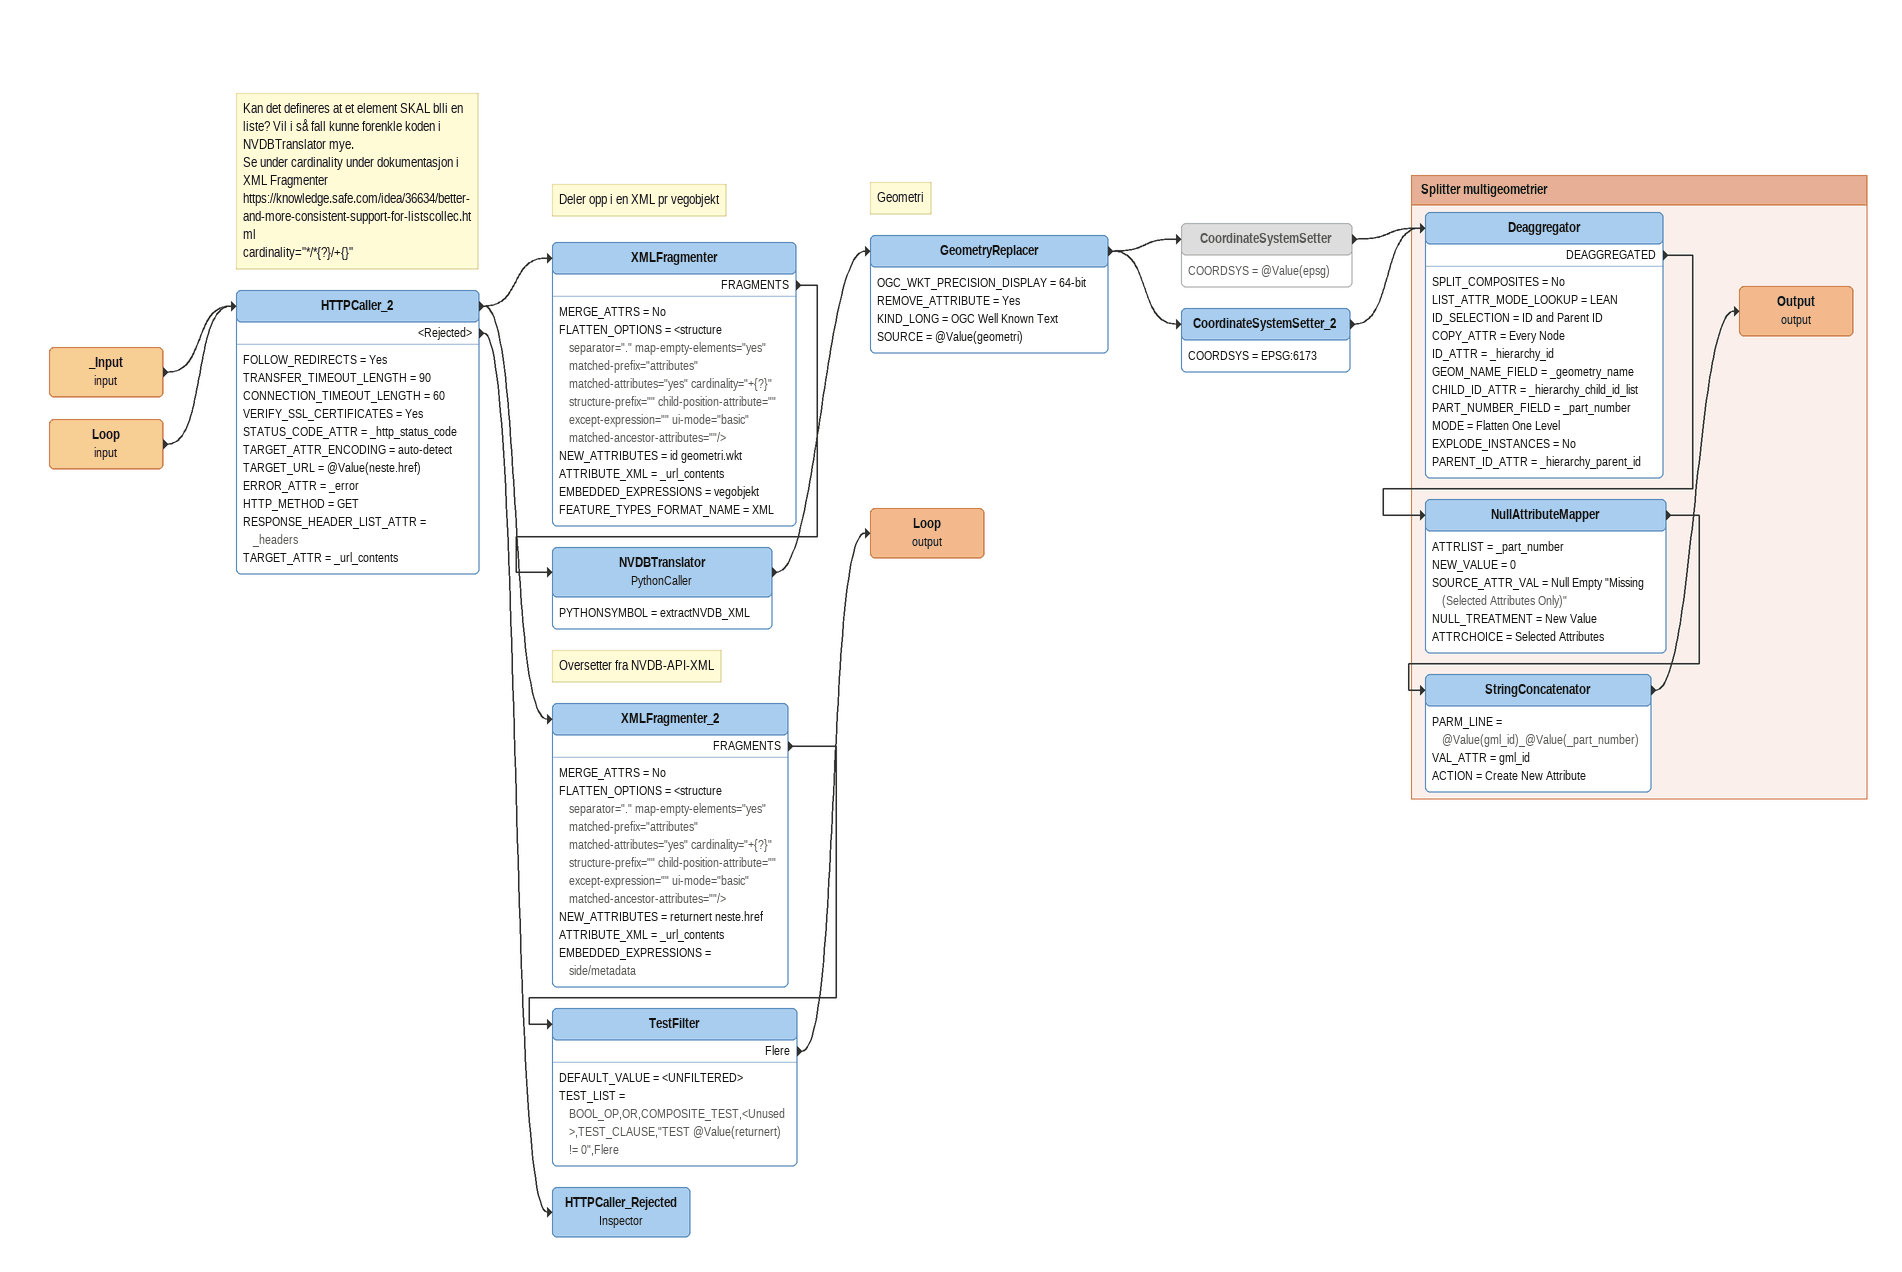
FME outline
_Input (input)
    -> HTTPCaller_2
Loop (input)
    -> HTTPCaller_2
Note: Kan det defineres at et element SKAL blli en liste? Vil i så fall kunne forenkle koden i NVDBTranslator mye. / Se under cardinality under dokumentasjon i XML Fragmenter / https://knowledge.safe.com/idea/36634/better-and-more-consistent-support-for-listscollec.html / cardinality="*/*{?}/+{}"
HTTPCaller_2
    FOLLOW_REDIRECTS = Yes
    TRANSFER_TIMEOUT_LENGTH = 90
    CONNECTION_TIMEOUT_LENGTH = 60
    VERIFY_SSL_CERTIFICATES = Yes
    STATUS_CODE_ATTR = _http_status_code
    TARGET_ATTR_ENCODING = auto-detect
    TARGET_URL = @Value(neste.href)
    ERROR_ATTR = _error
    HTTP_METHOD = GET
    RESPONSE_HEADER_LIST_ATTR = _headers
    TARGET_ATTR = _url_contents
    -> XMLFragmenter_2
    -> XMLFragmenter
    <Rejected> -> HTTPCaller_Rejected
Note: Deler opp i en XML pr vegobjekt
XMLFragmenter
    MERGE_ATTRS = No
    FLATTEN_OPTIONS = <structure separator="." map-empty-elements="yes" matched-prefix="attributes" matched-attributes="yes" cardinality="+{?}" structure-prefix="" child-position-attribute="" except-expression="" ui-mode="basic" matched-ancestor-attributes=""/>
    NEW_ATTRIBUTES = id geometri.wkt
    ATTRIBUTE_XML = _url_contents
    EMBEDDED_EXPRESSIONS = vegobjekt
    FEATURE_TYPES_FORMAT_NAME = XML
    FRAGMENTS -> NVDBTranslator
Note: Oversetter fra NVDB-API-XML
NVDBTranslator: PythonCaller
    PYTHONSYMBOL = extractNVDB_XML
    -> GeometryReplacer
Note: Geometri
GeometryReplacer
    OGC_WKT_PRECISION_DISPLAY = 64-bit
    REMOVE_ATTRIBUTE = Yes
    KIND_LONG = OGC Well Known Text
    SOURCE = @Value(geometri)
    -> CoordinateSystemSetter
    -> CoordinateSystemSetter_2
CoordinateSystemSetter [off]
    COORDSYS = @Value(epsg)
    -> Deaggregator
CoordinateSystemSetter_2
    COORDSYS = EPSG:6173
    -> Deaggregator
XMLFragmenter_2
    MERGE_ATTRS = No
    FLATTEN_OPTIONS = <structure separator="." map-empty-elements="yes" matched-prefix="attributes" matched-attributes="yes" cardinality="+{?}" structure-prefix="" child-position-attribute="" except-expression="" ui-mode="basic" matched-ancestor-attributes=""/>
    NEW_ATTRIBUTES = returnert neste.href
    ATTRIBUTE_XML = _url_contents
    EMBEDDED_EXPRESSIONS = side/metadata
    FRAGMENTS -> TestFilter
TestFilter
    DEFAULT_VALUE = <UNFILTERED>
    TEST_LIST = BOOL_OP,OR,COMPOSITE_TEST,<Unused>,TEST_CLAUSE,"TEST @Value(returnert) != 0",Flere
    Flere -> Loop (output)
Loop (output)
HTTPCaller_Rejected: Inspector

Bookmark: Splitter multigeometrier
Deaggregator
    SPLIT_COMPOSITES = No
    LIST_ATTR_MODE_LOOKUP = LEAN
    ID_SELECTION = ID and Parent ID
    COPY_ATTR = Every Node
    ID_ATTR = _hierarchy_id
    GEOM_NAME_FIELD = _geometry_name
    CHILD_ID_ATTR = _hierarchy_child_id_list
    PART_NUMBER_FIELD = _part_number
    MODE = Flatten One Level
    EXPLODE_INSTANCES = No
    PARENT_ID_ATTR = _hierarchy_parent_id
    DEAGGREGATED -> NullAttributeMapper
NullAttributeMapper
    ATTRLIST = _part_number
    NEW_VALUE = 0
    SOURCE_ATTR_VAL = Null Empty "Missing (Selected Attributes Only)"
    NULL_TREATMENT = New Value
    ATTRCHOICE = Selected Attributes
    -> StringConcatenator
StringConcatenator
    PARM_LINE = @Value(gml_id)_@Value(_part_number)
    VAL_ATTR = gml_id
    ACTION = Create New Attribute
    -> Output (output)
Output (output)
